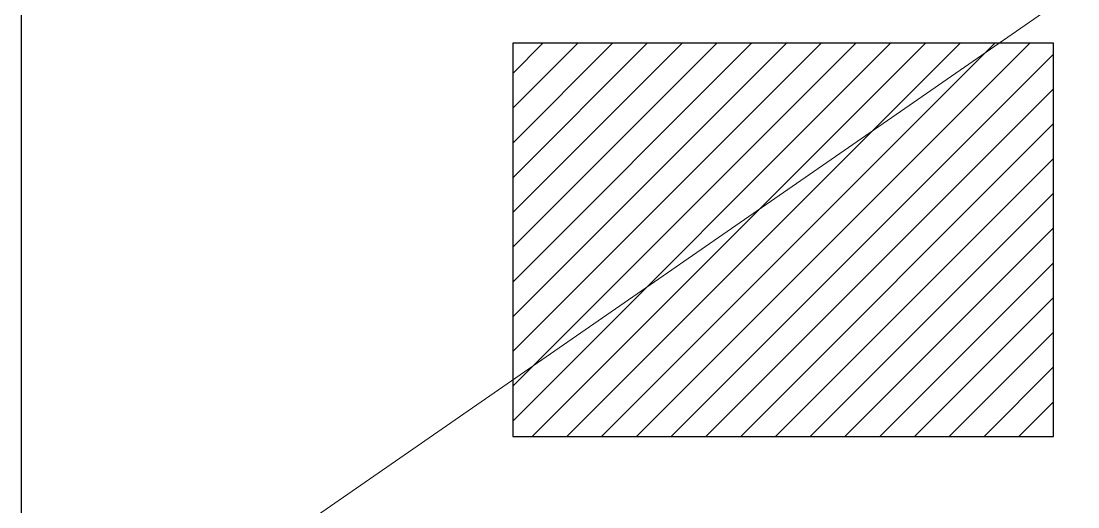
# Model space of a CAD drawing. Header units: metres. Extents: x -8 to 108, y -41 to 108.
# Drawn here: x -8 to 34.99, y 11.14 to 30.9 of the extents above; entities that cross this region are included whole.
import ezdxf

# ---------------------------------------------------------------- set-up
doc = ezdxf.new("R2010")
doc.units = ezdxf.units.M
for name, color, linetype, lineweight in [('edificio', 7, 'CONTINUOUS', 25), ('hatch', 7, 'CONTINUOUS', 9), ('marco-fino', 7, 'CONTINUOUS', 25), ('proyeccion', 7, 'CONTINUOUS', 15)]:
    doc.layers.add(name, color=color, linetype=linetype, lineweight=lineweight)

msp = doc.modelspace()

# ---------------------------------------------------------------- linework, layer by layer
at = {"layer": 'edificio'}
msp.add_lwpolyline([(12, 14), (34, 14), (34, 30), (12, 30)], close=True, dxfattribs=at)
at = {"layer": 'hatch'}
for p, q in [((12, 14.627), (27.373, 30)), ((12, 16.042), (25.958, 30)), ((12, 17.456), (24.544, 30)), ((12, 18.87), (23.13, 30)), ((12, 20.284), (21.716, 30)), ((12, 21.698), (20.302, 30)), ((12, 23.113), (18.887, 30)), ((12, 24.527), (17.473, 30)), ((12, 25.941), (16.059, 30)), ((12, 27.355), (14.645, 30)), ((12, 28.77), (13.23, 30)), ((12.787, 14), (28.787, 30)), ((14.201, 14), (30.201, 30)), ((15.615, 14), (31.615, 30)), ((17.029, 14), (33.029, 30)), ((18.444, 14), (34, 29.556)), ((19.858, 14), (34, 28.142)), ((21.272, 14), (34, 26.728)), ((22.686, 14), (34, 25.314)), ((24.101, 14), (34, 23.899)), ((25.515, 14), (34, 22.485)), ((26.929, 14), (34, 21.071)), ((28.343, 14), (34, 19.657)), ((29.757, 14), (34, 18.243)), ((31.172, 14), (34, 16.828)), ((32.586, 14), (34, 15.414))]:
    msp.add_line(p, q, dxfattribs=at)
at = {"layer": 'marco-fino'}
for points in [[(-8, -8), (108, -8), (108, 108), (-8, 108)], [(12, 14), (34, 14), (34, 30), (12, 30)]]:
    msp.add_lwpolyline(points, close=True, dxfattribs=at)
at = {"layer": 'proyeccion'}
msp.add_line((52, 44), (0, 8), dxfattribs=at)

doc.saveas('drawing.dxf')
